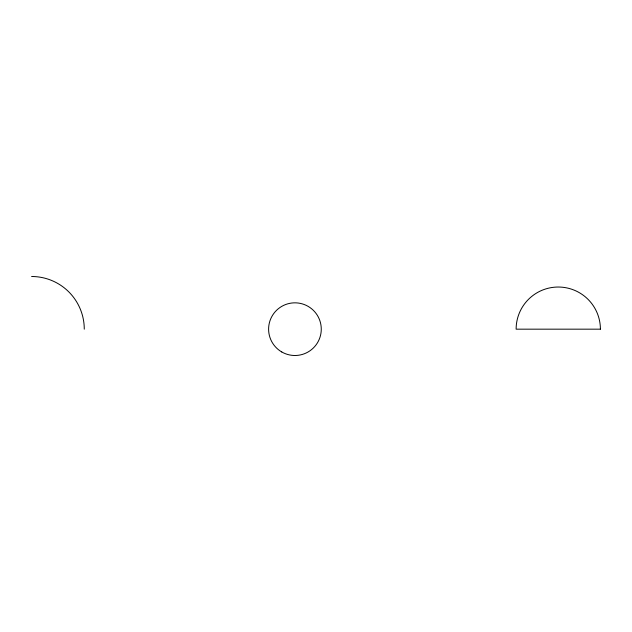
<?xml version="1.0" encoding="UTF-8"?>
<svg xmlns="http://www.w3.org/2000/svg" width="632" height="632" viewBox="0 0 632 632"><rect width="100%" height="100%" fill="white"/><g stroke="black" fill="none" stroke-linecap="round" stroke-linejoin="round"><path stroke-width="0.95" d="M31.6 276.5A52.669 52.669 0 0 1 84.269 329.169M600.4 329.169L516.131 329.169A42.131 42.131 0 0 1 558.269 287.031A42.131 42.131 0 0 1 600.4 329.169M281.769 351.969A26.331 26.331 0 0 0 321.269 329.169A26.331 26.331 0 0 0 281.769 306.362A26.331 26.331 0 0 0 281.769 351.969"/></g></svg>
